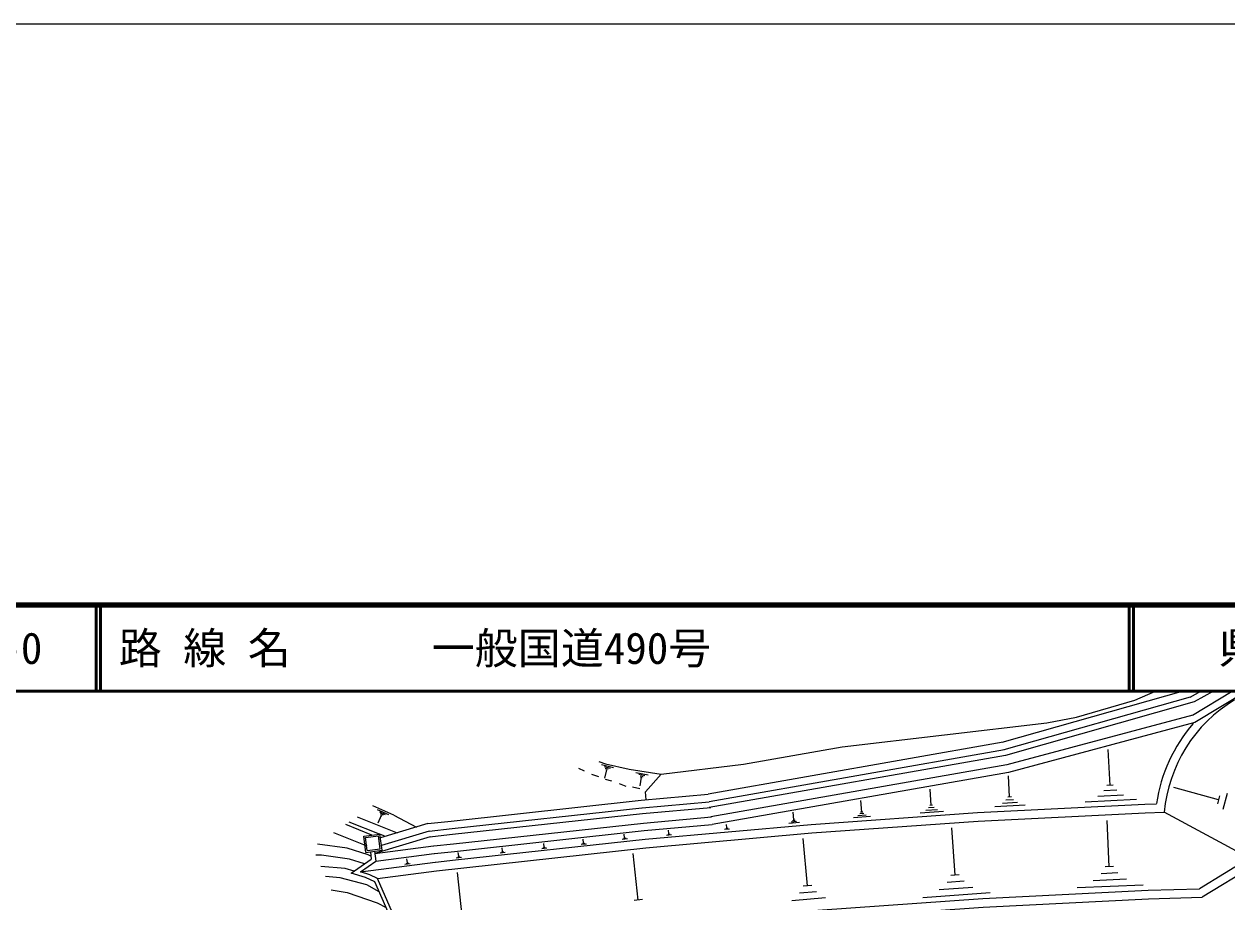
# Model space of a CAD drawing. Units: millimetres, scale not verified. Extents: x 0 to 700000, y -47500 to 447500.
# Drawn here: x 169375 to 309124, y 345519 to 447500 of the extents above; entities that cross this region are included whole.
import ezdxf
from ezdxf.enums import TextEntityAlignment as Align

# ---------------------------------------------------------------- set-up
doc = ezdxf.new("R2010")
doc.units = ezdxf.units.MM
doc.header["$LTSCALE"] = 1000
doc.layers.add('作業レイヤ1', color=7, linetype='Continuous', lineweight=13)
doc.layers.add('作業ﾚｲﾔ1', color=7, linetype='Continuous', lineweight=25)
doc.styles.add('ＭＳ ゴシック', font='')
doc.styles.get('ＭＳ ゴシック').set_extended_font_data('MS Gothic')

msp = doc.modelspace()

# ---------------------------------------------------------------- linework, layer by layer
at = {"layer": '作業レイヤ1'}
msp.add_lwpolyline([(0, -47500), (700000, -47500), (700000, 447500), (0, 447500)], close=True, dxfattribs=at)
at = {"layer": '作業ﾚｲﾔ1', "lineweight": 140}
msp.add_line((680000, 380000), (40000, 380000), dxfattribs=at)
at = {"layer": '作業ﾚｲﾔ1', "lineweight": 50}
for p, q in [((177750, 380000), (177750, 370000)), ((178250, 380000), (178250, 370000)), ((297750, 380000), (297750, 370000)), ((298250, 380000), (298250, 370000)), ((40000, 370000), (680000, 370000))]:
    msp.add_line(p, q, dxfattribs=at)
at = {"layer": '作業ﾚｲﾔ1'}
for p, q in [((304025, 370000), (282961, 364031)), ((304862, 369312), (283204, 363175)), ((291650, 366975), (298425, 368966)), ((298425, 368966), (300827, 370000)), ((304862, 369312), (306105, 370000)), ((305109, 367203), (309745, 370000)), ((307557, 370000), (305311, 368748)), ((311430, 370000), (305381, 366349)), ((305311, 368748), (283385, 362535)), ((264429, 363537), (288204, 366320)), ((305150, 367213), (283539, 361439)), ((305381, 366349), (283732, 360565)), ((288204, 366320), (291650, 366975)), ((283115, 364066), (248857, 358033)), ((252973, 361506), (264429, 363537)), ((283270, 363190), (248974, 357150)), ((283385, 362535), (248978, 356476)), ((295547, 359056), (295342, 363244)), ((233797, 361073), (234459, 360735)), ((236158, 361828), (236924, 361577)), ((236455, 361478), (237843, 361123)), ((236766, 361250), (237461, 361073)), ((237042, 360884), (236794, 359912)), ((236904, 361067), (237251, 360978)), ((236924, 361577), (239668, 360928)), ((236956, 360906), (237129, 360861)), ((239668, 360928), (243399, 360348)), ((240465, 360560), (241873, 360291)), ((243399, 360348), (252973, 361506)), ((283539, 361439), (249170, 355387)), ((283732, 360565), (249325, 354506)), ((235310, 360373), (236106, 360082)), ((236902, 359790), (237642, 359570)), ((238501, 359271), (239297, 358980)), ((240791, 360352), (241495, 360218)), ((241089, 360003), (240901, 359018)), ((240940, 360178), (241292, 360110)), ((241001, 360020), (241177, 359986)), ((241573, 358306), (243399, 360348)), ((283876, 357714), (283756, 360168)), ((240054, 358885), (240928, 358712)), ((241089, 357338), (248857, 358033)), ((241656, 357389), (241573, 358306)), ((274765, 356731), (274632, 358629)), ((297102, 357932), (294110, 357786)), ((296325, 358494), (294829, 358421)), ((295921, 359074), (295173, 359037)), ((308147, 357393), (302949, 358798)), ((308273, 357857), (308022, 356929)), ((309141, 358121), (308639, 356264)), ((212350, 355600), (209905, 356697)), ((218996, 354920), (241058, 357335)), ((219093, 354035), (241155, 356450)), ((241168, 356451), (248974, 357150)), ((241227, 355789), (249147, 356498)), ((266688, 355952), (266593, 357315)), ((275123, 356484), (274445, 356437)), ((274935, 356743), (274596, 356720)), ((285680, 356749), (282175, 356577)), ((284787, 357056), (283034, 356970)), ((284332, 357385), (283455, 357342)), ((284095, 357725), (283657, 357704)), ((298627, 357407), (292644, 357114)), ((208060, 355418), (212723, 353543)), ((210393, 356259), (211698, 355673)), ((210870, 355575), (210460, 354662)), ((210661, 355982), (211313, 355689)), ((210765, 355779), (211091, 355632)), ((210788, 355611), (210951, 355538)), ((212350, 355600), (214966, 354224)), ((219165, 353374), (241227, 355789)), ((241337, 354689), (249245, 355397)), ((258963, 354964), (258654, 354936)), ((258797, 355074), (258719, 355941)), ((258874, 355081), (258720, 355067)), ((267702, 355436), (265756, 355300)), ((267202, 355597), (266229, 355529)), ((266945, 355774), (266458, 355740)), ((266810, 355961), (266566, 355944)), ((276177, 356013), (273467, 355823)), ((275481, 356237), (274126, 356142)), ((295454, 349608), (295223, 354981)), ((311746, 350608), (301844, 355942)), ((209777, 353283), (206753, 354512)), ((210660, 353398), (207143, 354782)), ((216279, 354622), (210778, 352953)), ((216458, 353746), (210894, 352058)), ((216279, 354622), (218996, 354920)), ((216458, 353746), (219093, 354035)), ((219285, 352275), (241337, 354689)), ((219383, 351386), (241425, 353799)), ((241425, 353799), (249325, 354506)), ((244288, 353451), (244252, 353852)), ((251326, 353992), (250760, 353941)), ((251179, 354036), (250896, 354010)), ((251103, 354086), (250962, 354073)), ((251028, 354136), (250992, 354532)), ((251063, 354139), (250992, 354133)), ((259450, 354758), (258212, 354647)), ((259129, 354854), (258510, 354798)), ((277544, 348632), (277145, 354113)), ((209250, 351986), (205378, 353559)), ((208835, 353161), (210719, 353405)), ((209080, 351276), (208835, 353161)), ((209059, 352988), (210546, 353181)), ((209252, 351501), (209059, 352988)), ((216566, 353084), (210140, 351134)), ((210740, 351694), (210546, 353181)), ((210964, 351521), (210719, 353405)), ((212692, 353541), (212701, 353537)), ((216566, 353084), (216809, 353116)), ((216809, 353116), (219165, 353374)), ((216969, 352021), (219285, 352275)), ((219492, 350392), (241524, 352804)), ((229798, 351899), (229752, 352316)), ((234702, 352244), (234106, 352178)), ((234546, 352287), (234248, 352254)), ((234465, 352339), (234316, 352322)), ((234384, 352390), (234338, 352807)), ((234421, 352394), (234347, 352386)), ((239470, 352839), (238873, 352774)), ((239314, 352882), (239016, 352850)), ((239233, 352934), (239084, 352918)), ((239152, 352985), (239106, 353403)), ((239189, 352989), (239115, 352981)), ((244590, 353305), (244017, 353253)), ((244441, 353349), (244155, 353323)), ((244365, 353400), (244221, 353387)), ((244324, 353454), (244252, 353447)), ((260389, 347396), (259897, 352899)), ((209080, 351276), (210964, 351521)), ((209252, 351501), (210740, 351694)), ((209609, 351345), (209720, 350485)), ((210104, 351410), (210255, 350248)), ((210140, 351134), (216940, 352018)), ((210255, 350248), (217026, 351127)), ((217066, 351132), (219383, 351386)), ((217284, 349144), (241623, 351808)), ((219961, 350785), (219803, 350765)), ((219874, 350838), (219819, 351281)), ((219914, 350843), (219835, 350833)), ((225284, 351255), (224687, 351190)), ((225128, 351299), (224830, 351266)), ((225047, 351350), (224898, 351334)), ((224966, 351401), (224920, 351819)), ((225003, 351406), (224929, 351397)), ((230116, 351753), (229519, 351687)), ((229960, 351796), (229662, 351763)), ((229879, 351847), (229730, 351831)), ((229835, 351903), (229761, 351895)), ((240740, 345739), (240149, 351129)), ((207386, 348866), (209720, 350485)), ((208466, 349007), (210255, 350248)), ((208466, 349007), (217155, 350136)), ((214250, 349935), (213631, 349857)), ((214087, 349977), (213778, 349938)), ((214002, 350029), (213847, 350010)), ((213917, 350081), (213863, 350515)), ((213956, 350086), (213878, 350077)), ((217175, 350138), (219492, 350392)), ((220214, 350688), (219582, 350609)), ((220048, 350732), (219732, 350692)), ((295934, 349628), (294974, 349587)), ((311746, 350608), (305941, 347057)), ((312277, 349761), (306236, 346066)), ((209038, 348361), (207386, 348866)), ((209530, 348681), (208466, 349007)), ((210120, 347849), (209038, 348361)), ((210433, 348254), (209530, 348681)), ((210433, 348254), (217284, 349144)), ((214222, 339670), (210433, 348254)), ((220314, 343546), (219723, 348952)), ((278034, 348668), (277055, 348596)), ((297439, 348154), (293601, 347990)), ((296447, 348881), (294527, 348799)), ((213860, 339375), (210120, 347849)), ((261442, 346698), (259477, 346522)), ((260881, 347440), (259898, 347352)), ((279616, 347209), (275701, 346923)), ((278580, 347920), (276623, 347778)), ((299391, 347469), (291714, 347140)), ((241221, 345791), (240258, 345686)), ((262495, 346000), (258565, 345648)), ((281630, 346568), (273801, 345998))]:
    msp.add_line(p, q, dxfattribs=at)
for points in [[(241524, 352804), (260814, 354531), (280143, 355896), (299576, 356877), (300949, 356917)], [(241623, 351808), (260894, 353534), (280204, 354898), (299616, 355878), (301844, 355942)], [(209674, 350838), (209366, 350993), (206899, 351748), (203470, 352235)], [(211326, 353119), (211177, 353194), (210723, 353373)], [(208919, 349929), (207188, 350473), (203918, 350946), (203287, 350945)], [(207742, 349113), (206669, 349388), (203861, 349646)], [(210628, 346697), (209186, 347502), (206086, 348311), (204382, 348465)], [(205060, 346930), (206899, 346613), (210399, 345421), (211430, 344880)], [(242514, 342852), (261612, 344562), (280748, 345914), (299973, 346884), (305941, 347057)], [(242613, 341857), (261692, 343565), (280808, 344916), (300013, 345885), (306236, 346066)]]:
    msp.add_lwpolyline(points, dxfattribs=at)
for radius, start, end in [(17000, 121.11228, 174.88431), (18000, 139.00695, 171.9523)]:
    msp.add_arc((318776, 354426), radius, start, end, dxfattribs=at)

# ---------------------------------------------------------------- texts
at = {"layer": '作業ﾚｲﾔ1', "style": 'ＭＳ ゴシック'}
for s, p in [('路 線 名', (180380, 375000)), ('一般国道490号', (216734, 375000)), ('11-0', (161521, 375000))]:
    msp.add_text(s, height=3666, dxfattribs=at).set_placement(p, align=Align.MIDDLE_LEFT)
msp.add_text('県\u3000名', height=3666, dxfattribs=at).set_placement((315625, 375000), align=Align.MIDDLE_CENTER)

doc.saveas('drawing.dxf')
